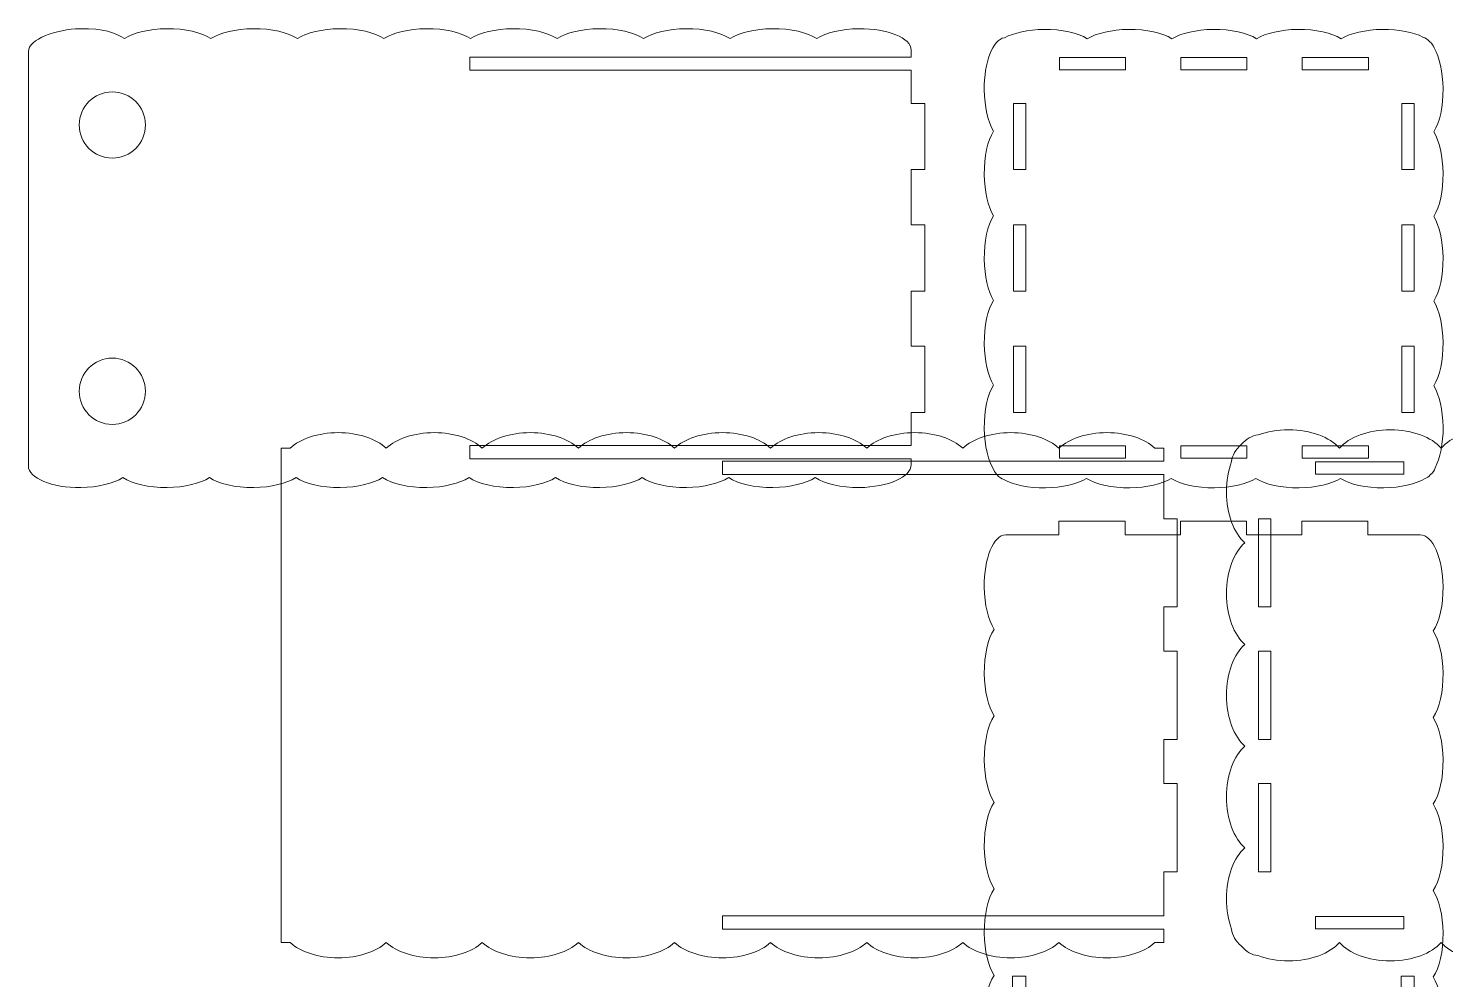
# Model space of a CAD drawing. Header units: millimetres. Extents: x 163 to 1278, y -605 to 37.
# Drawn here: x 163 to 484.1, y -392.4 to -176.9 of the extents above; entities that cross this region are included whole.
import ezdxf

# ---------------------------------------------------------------- set-up
doc = ezdxf.new("R2010")
doc.units = ezdxf.units.MM
doc.header["$MEASUREMENT"] = 0
doc.layers.add('Layer 1', color=7, linetype='Continuous')

msp = doc.modelspace()

# ---------------------------------------------------------------- linework, layer by layer
at = {"layer": 'Layer 1', "color": 250, "lineweight": 9}
for points, knots in [([(162.9791, -182.1122), (162.979, -179.3394), (169.3353, -177.0083), (174.6982, -176.9386), (174.6982, -176.9386), (180.0611, -176.8689), (182.6285, -177.7803), (184.7281, -179.1731), (184.7281, -179.1731), (186.8481, -177.8684), (190.3417, -176.9901), (194.3025, -176.9386), (194.3025, -176.9386), (198.5209, -176.8837), (202.2329, -177.7803), (204.3324, -179.173), (204.3324, -179.173), (206.4524, -177.8683), (209.946, -176.9901), (213.9067, -176.9386), (213.9067, -176.9386), (218.1251, -176.8837), (221.837, -177.7803), (223.9366, -179.1731), (223.9366, -179.1731), (226.0566, -177.8684), (229.5502, -176.9901), (233.511, -176.9386), (233.511, -176.9386), (237.7294, -176.8837), (241.4413, -177.7803), (243.5409, -179.1731), (243.5409, -179.1731), (245.6609, -177.8684), (249.1545, -176.9901), (253.1153, -176.9386), (253.1153, -176.9386), (257.3337, -176.8837), (261.0457, -177.7803), (263.1452, -179.173), (263.1452, -179.173), (265.2652, -177.8683), (268.7588, -176.9901), (272.7195, -176.9386), (272.7195, -176.9386), (276.9379, -176.8837), (280.6498, -177.7803), (282.7494, -179.1731), (282.7494, -179.1731), (284.8694, -177.8684), (288.363, -176.9901), (292.3238, -176.9386), (292.3238, -176.9386), (296.5422, -176.8837), (300.2541, -177.7803), (302.3537, -179.1731), (302.3537, -179.1731), (304.4737, -177.8684), (307.9673, -176.9901), (311.9281, -176.9386), (311.9281, -176.9386), (316.1465, -176.8837), (319.8585, -177.7803), (321.958, -179.173), (321.958, -179.173), (324.078, -177.8683), (327.5716, -176.9901), (331.5323, -176.9386), (331.5323, -176.9386), (335.7507, -176.8837), (339.4626, -177.7803), (341.5622, -179.1731), (341.5622, -179.1731), (343.6822, -177.8684), (347.1758, -176.9901), (351.1366, -176.9386), (351.1366, -176.9386), (357.6441, -176.8539), (362.948, -179.0331), (362.9832, -181.8059), (362.9832, -181.8059), (362.9835, -181.8295), (362.9824, -181.853), (362.982, -181.8766), (362.982, -181.8766), (362.982, -181.8766), (362.982, -183.359), (362.982, -183.359), (362.982, -183.359), (362.982, -183.359), (262.982, -183.359), (262.982, -183.359), (262.982, -183.359), (262.982, -183.359), (262.982, -186.359), (262.982, -186.359), (262.982, -186.359), (262.982, -186.359), (362.982, -186.359), (362.982, -186.359), (362.982, -186.359), (362.982, -186.359), (362.982, -193.859), (362.982, -193.859), (362.982, -193.859), (362.982, -193.859), (366.082, -193.859), (366.082, -193.859), (366.082, -193.859), (366.082, -193.859), (366.082, -208.859), (366.082, -208.859), (366.082, -208.859), (366.082, -208.859), (362.982, -208.859), (362.982, -208.859), (362.982, -208.859), (362.982, -208.859), (362.982, -221.359), (362.982, -221.359), (362.982, -221.359), (362.982, -221.359), (366.082, -221.359), (366.082, -221.359), (366.082, -221.359), (366.082, -221.359), (366.082, -236.359), (366.082, -236.359), (366.082, -236.359), (366.082, -236.359), (362.982, -236.359), (362.982, -236.359), (362.982, -236.359), (362.982, -236.359), (362.982, -248.8589), (362.982, -248.8589), (362.982, -248.8589), (362.982, -248.8589), (366.082, -248.8589), (366.082, -248.8589), (366.082, -248.8589), (366.082, -248.8589), (366.082, -263.8589), (366.082, -263.8589), (366.082, -263.8589), (366.082, -263.8589), (362.982, -263.8589), (362.982, -263.8589), (362.982, -263.8589), (362.982, -263.8589), (362.982, -271.3589), (362.982, -271.3589), (362.982, -271.3589), (362.982, -271.3589), (262.982, -271.3589), (262.982, -271.3589), (262.982, -271.3589), (262.982, -271.3589), (262.982, -274.3589), (262.982, -274.3589), (262.982, -274.3589), (262.982, -274.3589), (362.982, -274.3589), (362.982, -274.3589), (362.982, -274.3589), (362.982, -274.3589), (362.982, -275.7044), (362.982, -275.7044), (362.982, -275.7044), (363.0172, -278.4771), (357.7704, -280.7934), (351.2629, -280.878), (351.2629, -280.878), (347.0445, -280.9329), (343.3326, -280.0363), (341.233, -278.6435), (341.233, -278.6435), (339.113, -279.9482), (335.6194, -280.8265), (331.6586, -280.878), (331.6586, -280.878), (327.4402, -280.9329), (323.7282, -280.0363), (321.6287, -278.6436), (321.6287, -278.6436), (319.5087, -279.9483), (316.0151, -280.8265), (312.0544, -280.878), (312.0544, -280.878), (307.836, -280.9329), (304.1241, -280.0363), (302.0245, -278.6435), (302.0245, -278.6435), (299.9045, -279.9482), (296.4109, -280.8265), (292.4501, -280.878), (292.4501, -280.878), (288.2317, -280.9329), (284.5198, -280.0363), (282.4202, -278.6435), (282.4202, -278.6435), (280.3002, -279.9482), (276.8066, -280.8265), (272.8458, -280.878), (272.8458, -280.878), (268.6274, -280.9329), (264.9154, -280.0363), (262.8159, -278.6436), (262.8159, -278.6436), (260.6959, -279.9483), (257.2023, -280.8265), (253.2416, -280.878), (253.2416, -280.878), (249.0232, -280.9329), (245.3113, -280.0363), (243.2117, -278.6435), (243.2117, -278.6435), (241.0917, -279.9482), (237.5981, -280.8265), (233.6373, -280.878), (233.6373, -280.878), (229.4189, -280.9329), (225.707, -280.0363), (223.6074, -278.6435), (223.6074, -278.6435), (221.4874, -279.9482), (217.9938, -280.8265), (214.033, -280.878), (214.033, -280.878), (209.8146, -280.9329), (206.1026, -280.0363), (204.0031, -278.6436), (204.0031, -278.6436), (201.8831, -279.9483), (198.3895, -280.8265), (194.4288, -280.878), (194.4288, -280.878), (190.2104, -280.9329), (186.4985, -280.0363), (184.3989, -278.6435), (184.3989, -278.6435), (182.2789, -279.9482), (178.7853, -280.8265), (174.8245, -280.878), (174.8245, -280.878), (168.317, -280.9627), (162.9711, -278.7837), (162.9779, -276.0107), (162.9779, -276.0107), (162.9779, -276.0107), (162.9791, -182.1122), (162.9791, -182.1122)], [0, 0, 0, 0, 0.015625, 0.015625, 0.015625, 0.015625, 0.03125, 0.03125, 0.03125, 0.03125, 0.046875, 0.046875, 0.046875, 0.046875, 0.0625, 0.0625, 0.0625, 0.0625, 0.078125, 0.078125, 0.078125, 0.078125, 0.09375, 0.09375, 0.09375, 0.09375, 0.109375, 0.109375, 0.109375, 0.109375, 0.125, 0.125, 0.125, 0.125, 0.140625, 0.140625, 0.140625, 0.140625, 0.15625, 0.15625, 0.15625, 0.15625, 0.171875, 0.171875, 0.171875, 0.171875, 0.1875, 0.1875, 0.1875, 0.1875, 0.203125, 0.203125, 0.203125, 0.203125, 0.21875, 0.21875, 0.21875, 0.21875, 0.234375, 0.234375, 0.234375, 0.234375, 0.25, 0.25, 0.25, 0.25, 0.265625, 0.265625, 0.265625, 0.265625, 0.28125, 0.28125, 0.28125, 0.28125, 0.296875, 0.296875, 0.296875, 0.296875, 0.3125, 0.3125, 0.3125, 0.3125, 0.328125, 0.328125, 0.328125, 0.328125, 0.34375, 0.34375, 0.34375, 0.34375, 0.359375, 0.359375, 0.359375, 0.359375, 0.375, 0.375, 0.375, 0.375, 0.390625, 0.390625, 0.390625, 0.390625, 0.40625, 0.40625, 0.40625, 0.40625, 0.421875, 0.421875, 0.421875, 0.421875, 0.4375, 0.4375, 0.4375, 0.4375, 0.453125, 0.453125, 0.453125, 0.453125, 0.46875, 0.46875, 0.46875, 0.46875, 0.484375, 0.484375, 0.484375, 0.484375, 0.5, 0.5, 0.5, 0.5, 0.515625, 0.515625, 0.515625, 0.515625, 0.53125, 0.53125, 0.53125, 0.53125, 0.546875, 0.546875, 0.546875, 0.546875, 0.5625, 0.5625, 0.5625, 0.5625, 0.578125, 0.578125, 0.578125, 0.578125, 0.59375, 0.59375, 0.59375, 0.59375, 0.609375, 0.609375, 0.609375, 0.609375, 0.625, 0.625, 0.625, 0.625, 0.640625, 0.640625, 0.640625, 0.640625, 0.65625, 0.65625, 0.65625, 0.65625, 0.671875, 0.671875, 0.671875, 0.671875, 0.6875, 0.6875, 0.6875, 0.6875, 0.703125, 0.703125, 0.703125, 0.703125, 0.71875, 0.71875, 0.71875, 0.71875, 0.734375, 0.734375, 0.734375, 0.734375, 0.75, 0.75, 0.75, 0.75, 0.765625, 0.765625, 0.765625, 0.765625, 0.78125, 0.78125, 0.78125, 0.78125, 0.796875, 0.796875, 0.796875, 0.796875, 0.8125, 0.8125, 0.8125, 0.8125, 0.828125, 0.828125, 0.828125, 0.828125, 0.84375, 0.84375, 0.84375, 0.84375, 0.859375, 0.859375, 0.859375, 0.859375, 0.875, 0.875, 0.875, 0.875, 0.890625, 0.890625, 0.890625, 0.890625, 0.90625, 0.90625, 0.90625, 0.90625, 0.921875, 0.921875, 0.921875, 0.921875, 0.9375, 0.9375, 0.9375, 0.9375, 0.953125, 0.953125, 0.953125, 0.953125, 0.96875, 0.96875, 0.96875, 0.96875, 1, 1, 1, 1]), ([(402.8665, -179.1974), (405.0036, -177.9665), (408.3918, -177.1457), (412.2161, -177.096), (412.2161, -177.096), (416.2985, -177.0428), (419.9068, -177.8808), (422.0382, -179.1972), (422.0382, -179.1972), (424.1755, -177.9664), (427.5638, -177.1457), (431.388, -177.096), (431.388, -177.096), (435.4704, -177.0428), (439.0788, -177.8809), (441.2102, -179.1973), (441.2102, -179.1973), (443.3474, -177.9664), (446.7357, -177.1457), (450.56, -177.096), (450.56, -177.096), (454.6424, -177.0428), (458.2508, -177.8809), (460.3822, -179.1973), (460.3822, -179.1973), (462.5196, -177.9665), (465.9077, -177.1457), (469.732, -177.096), (469.732, -177.096), (473.419, -177.048), (476.719, -177.727), (478.894, -178.8286), (478.894, -178.8286), (479.463, -178.9784), (480.0061, -179.3499), (480.5063, -179.906), (480.5063, -179.906), (480.9737, -180.3339), (481.2999, -180.7969), (481.4618, -181.2842), (481.4618, -181.2842), (482.6421, -183.4284), (483.4237, -186.7433), (483.4722, -190.4727), (483.4722, -190.4727), (483.5253, -194.5551), (482.6874, -198.1635), (481.371, -200.2949), (481.371, -200.2949), (482.602, -202.4321), (483.4225, -205.8204), (483.4722, -209.6447), (483.4722, -209.6447), (483.5254, -213.7272), (482.6873, -217.3354), (481.3708, -219.4666), (481.3708, -219.4666), (482.6018, -221.6039), (483.4225, -224.9922), (483.4722, -228.8166), (483.4722, -228.8166), (483.5254, -232.8992), (482.6873, -236.5074), (481.3707, -238.6385), (481.3707, -238.6385), (482.6017, -240.7758), (483.4225, -244.1641), (483.4722, -247.9886), (483.4722, -247.9886), (483.5254, -252.0712), (482.6873, -255.6793), (481.3708, -257.8105), (481.3708, -257.8105), (482.6018, -259.9479), (483.4225, -263.3362), (483.4722, -267.1606), (483.4722, -267.1606), (483.5209, -270.9009), (482.8216, -274.243), (481.6916, -276.4162), (481.6916, -276.4162), (481.5294, -276.9849), (481.1444, -277.5269), (480.5763, -278.0256), (480.5763, -278.0256), (480.2124, -278.403), (479.8244, -278.6795), (479.4183, -278.8413), (479.4183, -278.8413), (477.2817, -280.075), (473.8891, -280.8979), (470.0595, -280.9477), (470.0595, -280.9477), (465.9771, -281.0008), (462.3687, -280.1629), (460.2373, -278.8465), (460.2373, -278.8465), (458.1001, -280.0774), (454.7118, -280.898), (450.8875, -280.9477), (450.8875, -280.9477), (446.8051, -281.0008), (443.1967, -280.1629), (441.0654, -278.8465), (441.0654, -278.8465), (438.9283, -280.0774), (435.5398, -280.898), (431.7155, -280.9477), (431.7155, -280.9477), (427.6331, -281.0008), (424.0248, -280.1629), (421.8934, -278.8465), (421.8934, -278.8465), (419.7563, -280.0774), (416.3678, -280.898), (412.5436, -280.9477), (412.5436, -280.9477), (408.4611, -281.0008), (404.8529, -280.1628), (402.7217, -278.8463), (402.7217, -278.8463), (400.5844, -280.0773), (397.196, -280.898), (393.3716, -280.9477), (393.3716, -280.9477), (389.5492, -280.9975), (386.1428, -280.2659), (383.9747, -279.092), (383.9747, -279.092), (383.4274, -278.9126), (382.9058, -278.5277), (382.4251, -277.9711), (382.4251, -277.9711), (382.1343, -277.6765), (381.9092, -277.3666), (381.7566, -277.0447), (381.7566, -277.0447), (380.4578, -274.9232), (379.5841, -271.438), (379.5328, -267.4881), (379.5328, -267.4881), (379.4797, -263.4055), (380.3177, -259.797), (381.6342, -257.6657), (381.6342, -257.6657), (380.4032, -255.5286), (379.5825, -252.1404), (379.5328, -248.3161), (379.5328, -248.3161), (379.4797, -244.2335), (380.3177, -240.6251), (381.6342, -238.4937), (381.6342, -238.4937), (380.4032, -236.3565), (379.5825, -232.9685), (379.5328, -229.1441), (379.5328, -229.1441), (379.4797, -225.0615), (380.3177, -221.4531), (381.6342, -219.3217), (381.6342, -219.3217), (380.4033, -217.1846), (379.5825, -213.7965), (379.5328, -209.9722), (379.5328, -209.9722), (379.4796, -205.8897), (380.3177, -202.2816), (381.6342, -200.1503), (381.6342, -200.1503), (380.4032, -198.013), (379.5825, -194.6246), (379.5328, -190.8002), (379.5328, -190.8002), (379.4513, -184.5356), (381.4679, -179.3872), (384.0923, -178.9802), (384.0923, -178.9802), (386.2398, -177.8707), (389.4493, -177.1427), (393.0441, -177.096), (393.0441, -177.096), (397.1267, -177.0429), (400.7351, -177.8809), (402.8665, -179.1974)], [0, 0, 0, 0, 0.0212766, 0.0212766, 0.0212766, 0.0212766, 0.04255319, 0.04255319, 0.04255319, 0.04255319, 0.06382979, 0.06382979, 0.06382979, 0.06382979, 0.08510638, 0.08510638, 0.08510638, 0.08510638, 0.10638298, 0.10638298, 0.10638298, 0.10638298, 0.12765957, 0.12765957, 0.12765957, 0.12765957, 0.14893617, 0.14893617, 0.14893617, 0.14893617, 0.17021277, 0.17021277, 0.17021277, 0.17021277, 0.19148936, 0.19148936, 0.19148936, 0.19148936, 0.21276596, 0.21276596, 0.21276596, 0.21276596, 0.23404255, 0.23404255, 0.23404255, 0.23404255, 0.25531915, 0.25531915, 0.25531915, 0.25531915, 0.27659574, 0.27659574, 0.27659574, 0.27659574, 0.29787234, 0.29787234, 0.29787234, 0.29787234, 0.31914894, 0.31914894, 0.31914894, 0.31914894, 0.34042553, 0.34042553, 0.34042553, 0.34042553, 0.36170213, 0.36170213, 0.36170213, 0.36170213, 0.38297872, 0.38297872, 0.38297872, 0.38297872, 0.40425532, 0.40425532, 0.40425532, 0.40425532, 0.42553191, 0.42553191, 0.42553191, 0.42553191, 0.44680851, 0.44680851, 0.44680851, 0.44680851, 0.46808511, 0.46808511, 0.46808511, 0.46808511, 0.4893617, 0.4893617, 0.4893617, 0.4893617, 0.5106383, 0.5106383, 0.5106383, 0.5106383, 0.53191489, 0.53191489, 0.53191489, 0.53191489, 0.55319149, 0.55319149, 0.55319149, 0.55319149, 0.57446809, 0.57446809, 0.57446809, 0.57446809, 0.59574468, 0.59574468, 0.59574468, 0.59574468, 0.61702128, 0.61702128, 0.61702128, 0.61702128, 0.63829787, 0.63829787, 0.63829787, 0.63829787, 0.65957447, 0.65957447, 0.65957447, 0.65957447, 0.68085106, 0.68085106, 0.68085106, 0.68085106, 0.70212766, 0.70212766, 0.70212766, 0.70212766, 0.72340426, 0.72340426, 0.72340426, 0.72340426, 0.74468085, 0.74468085, 0.74468085, 0.74468085, 0.76595745, 0.76595745, 0.76595745, 0.76595745, 0.78723404, 0.78723404, 0.78723404, 0.78723404, 0.80851064, 0.80851064, 0.80851064, 0.80851064, 0.82978723, 0.82978723, 0.82978723, 0.82978723, 0.85106383, 0.85106383, 0.85106383, 0.85106383, 0.87234043, 0.87234043, 0.87234043, 0.87234043, 0.89361702, 0.89361702, 0.89361702, 0.89361702, 0.91489362, 0.91489362, 0.91489362, 0.91489362, 0.93617021, 0.93617021, 0.93617021, 0.93617021, 0.95744681, 0.95744681, 0.95744681, 0.95744681, 1, 1, 1, 1]), ([(396.5519, -186.259), (396.5519, -186.259), (396.5519, -183.459), (396.5519, -183.459), (396.5519, -183.459), (396.5519, -183.459), (411.5519, -183.459), (411.5519, -183.459), (411.5519, -183.459), (411.5519, -183.459), (411.5519, -186.259), (411.5519, -186.259), (411.5519, -186.259), (411.5519, -186.259), (396.5519, -186.259), (396.5519, -186.259)], [0, 0, 0, 0, 0.2, 0.2, 0.2, 0.2, 0.4, 0.4, 0.4, 0.4, 0.6, 0.6, 0.6, 0.6, 1, 1, 1, 1]), ([(424.0519, -186.259), (424.0519, -186.259), (424.0519, -183.459), (424.0519, -183.459), (424.0519, -183.459), (424.0519, -183.459), (439.0519, -183.459), (439.0519, -183.459), (439.0519, -183.459), (439.0519, -183.459), (439.0519, -186.259), (439.0519, -186.259), (439.0519, -186.259), (439.0519, -186.259), (424.0519, -186.259), (424.0519, -186.259)], [0, 0, 0, 0, 0.2, 0.2, 0.2, 0.2, 0.4, 0.4, 0.4, 0.4, 0.6, 0.6, 0.6, 0.6, 1, 1, 1, 1]), ([(451.5518, -186.259), (451.5518, -186.259), (451.5518, -183.459), (451.5518, -183.459), (451.5518, -183.459), (451.5518, -183.459), (466.5518, -183.459), (466.5518, -183.459), (466.5518, -183.459), (466.5518, -183.459), (466.5518, -186.259), (466.5518, -186.259), (466.5518, -186.259), (466.5518, -186.259), (451.5518, -186.259), (451.5518, -186.259)], [0, 0, 0, 0, 0.2, 0.2, 0.2, 0.2, 0.4, 0.4, 0.4, 0.4, 0.6, 0.6, 0.6, 0.6, 1, 1, 1, 1]), ([(181.9892, -191.2452), (186.1313, -191.2452), (189.4892, -194.6031), (189.4892, -198.7452), (189.4892, -198.7452), (189.4892, -202.8873), (186.1313, -206.2452), (181.9892, -206.2452), (181.9892, -206.2452), (177.8471, -206.2452), (174.4892, -202.8873), (174.4892, -198.7452), (174.4892, -198.7452), (174.4892, -194.6031), (177.8471, -191.2452), (181.9892, -191.2452)], [0, 0, 0, 0, 0.2, 0.2, 0.2, 0.2, 0.4, 0.4, 0.4, 0.4, 0.6, 0.6, 0.6, 0.6, 1, 1, 1, 1]), ([(386.1519, -193.859), (386.1519, -193.859), (388.9519, -193.859), (388.9519, -193.859), (388.9519, -193.859), (388.9519, -193.859), (388.9519, -208.859), (388.9519, -208.859), (388.9519, -208.859), (388.9519, -208.859), (386.1519, -208.859), (386.1519, -208.859), (386.1519, -208.859), (386.1519, -208.859), (386.1519, -193.859), (386.1519, -193.859)], [0, 0, 0, 0, 0.2, 0.2, 0.2, 0.2, 0.4, 0.4, 0.4, 0.4, 0.6, 0.6, 0.6, 0.6, 1, 1, 1, 1]), ([(474.1518, -193.859), (474.1518, -193.859), (476.9518, -193.859), (476.9518, -193.859), (476.9518, -193.859), (476.9518, -193.859), (476.9518, -208.859), (476.9518, -208.859), (476.9518, -208.859), (476.9518, -208.859), (474.1518, -208.859), (474.1518, -208.859), (474.1518, -208.859), (474.1518, -208.859), (474.1518, -193.859), (474.1518, -193.859)], [0, 0, 0, 0, 0.2, 0.2, 0.2, 0.2, 0.4, 0.4, 0.4, 0.4, 0.6, 0.6, 0.6, 0.6, 1, 1, 1, 1]), ([(386.1519, -221.359), (386.1519, -221.359), (388.9519, -221.359), (388.9519, -221.359), (388.9519, -221.359), (388.9519, -221.359), (388.9519, -236.359), (388.9519, -236.359), (388.9519, -236.359), (388.9519, -236.359), (386.1519, -236.359), (386.1519, -236.359), (386.1519, -236.359), (386.1519, -236.359), (386.1519, -221.359), (386.1519, -221.359)], [0, 0, 0, 0, 0.2, 0.2, 0.2, 0.2, 0.4, 0.4, 0.4, 0.4, 0.6, 0.6, 0.6, 0.6, 1, 1, 1, 1]), ([(474.1518, -221.359), (474.1518, -221.359), (476.9518, -221.359), (476.9518, -221.359), (476.9518, -221.359), (476.9518, -221.359), (476.9518, -236.359), (476.9518, -236.359), (476.9518, -236.359), (476.9518, -236.359), (474.1518, -236.359), (474.1518, -236.359), (474.1518, -236.359), (474.1518, -236.359), (474.1518, -221.359), (474.1518, -221.359)], [0, 0, 0, 0, 0.2, 0.2, 0.2, 0.2, 0.4, 0.4, 0.4, 0.4, 0.6, 0.6, 0.6, 0.6, 1, 1, 1, 1]), ([(386.1519, -248.8589), (386.1519, -248.8589), (388.9519, -248.8589), (388.9519, -248.8589), (388.9519, -248.8589), (388.9519, -248.8589), (388.9519, -263.8589), (388.9519, -263.8589), (388.9519, -263.8589), (388.9519, -263.8589), (386.1519, -263.8589), (386.1519, -263.8589), (386.1519, -263.8589), (386.1519, -263.8589), (386.1519, -248.8589), (386.1519, -248.8589)], [0, 0, 0, 0, 0.2, 0.2, 0.2, 0.2, 0.4, 0.4, 0.4, 0.4, 0.6, 0.6, 0.6, 0.6, 1, 1, 1, 1]), ([(474.1518, -248.8589), (474.1518, -248.8589), (476.9518, -248.8589), (476.9518, -248.8589), (476.9518, -248.8589), (476.9518, -248.8589), (476.9518, -263.8589), (476.9518, -263.8589), (476.9518, -263.8589), (476.9518, -263.8589), (474.1518, -263.8589), (474.1518, -263.8589), (474.1518, -263.8589), (474.1518, -263.8589), (474.1518, -248.8589), (474.1518, -248.8589)], [0, 0, 0, 0, 0.2, 0.2, 0.2, 0.2, 0.4, 0.4, 0.4, 0.4, 0.6, 0.6, 0.6, 0.6, 1, 1, 1, 1]), ([(181.9892, -251.5702), (186.1313, -251.5702), (189.4892, -254.9281), (189.4892, -259.0702), (189.4892, -259.0702), (189.4892, -263.2123), (186.1313, -266.5702), (181.9892, -266.5702), (181.9892, -266.5702), (177.8471, -266.5702), (174.4892, -263.2123), (174.4892, -259.0702), (174.4892, -259.0702), (174.4892, -254.9281), (177.8471, -251.5702), (181.9892, -251.5702)], [0, 0, 0, 0, 0.2, 0.2, 0.2, 0.2, 0.4, 0.4, 0.4, 0.4, 0.6, 0.6, 0.6, 0.6, 1, 1, 1, 1]), ([(396.5519, -274.2589), (396.5519, -274.2589), (396.5519, -271.4589), (396.5519, -271.4589), (396.5519, -271.4589), (396.5519, -271.4589), (411.5519, -271.4589), (411.5519, -271.4589), (411.5519, -271.4589), (411.5519, -271.4589), (411.5519, -274.2589), (411.5519, -274.2589), (411.5519, -274.2589), (411.5519, -274.2589), (396.5519, -274.2589), (396.5519, -274.2589)], [0, 0, 0, 0, 0.2, 0.2, 0.2, 0.2, 0.4, 0.4, 0.4, 0.4, 0.6, 0.6, 0.6, 0.6, 1, 1, 1, 1]), ([(424.0519, -274.2589), (424.0519, -274.2589), (424.0519, -271.4589), (424.0519, -271.4589), (424.0519, -271.4589), (424.0519, -271.4589), (439.0519, -271.4589), (439.0519, -271.4589), (439.0519, -271.4589), (439.0519, -271.4589), (439.0519, -274.2589), (439.0519, -274.2589), (439.0519, -274.2589), (439.0519, -274.2589), (424.0519, -274.2589), (424.0519, -274.2589)], [0, 0, 0, 0, 0.2, 0.2, 0.2, 0.2, 0.4, 0.4, 0.4, 0.4, 0.6, 0.6, 0.6, 0.6, 1, 1, 1, 1]), ([(451.5518, -274.2589), (451.5518, -274.2589), (451.5518, -271.4589), (451.5518, -271.4589), (451.5518, -271.4589), (451.5518, -271.4589), (466.5518, -271.4589), (466.5518, -271.4589), (466.5518, -271.4589), (466.5518, -271.4589), (466.5518, -274.2589), (466.5518, -274.2589), (466.5518, -274.2589), (466.5518, -274.2589), (451.5518, -274.2589), (451.5518, -274.2589)], [0, 0, 0, 0, 0.2, 0.2, 0.2, 0.2, 0.4, 0.4, 0.4, 0.4, 0.6, 0.6, 0.6, 0.6, 1, 1, 1, 1]), ([(476.9532, -491.5978), (476.9532, -491.5978), (476.9532, -391.5978), (476.9532, -391.5978), (476.9532, -391.5978), (476.9532, -391.5978), (473.9532, -391.5978), (473.9532, -391.5978), (473.9532, -391.5978), (473.9532, -424.9311), (473.9532, -458.2645), (473.9532, -491.5978), (473.9532, -491.5978), (473.9532, -491.5978), (388.9533, -491.5978), (388.9533, -491.5978), (388.9533, -491.5978), (388.9533, -458.2645), (388.9533, -424.9311), (388.9533, -391.5978), (388.9533, -391.5978), (388.9533, -391.5978), (385.9533, -391.5978), (385.9533, -391.5978), (385.9533, -391.5978), (385.9533, -391.5978), (385.9533, -491.5978), (385.9533, -491.5978), (385.9533, -491.5978), (385.5377, -491.5978), (385.122, -491.5952), (384.7065, -491.6007), (384.7065, -491.6007), (381.9338, -491.6359), (379.6175, -486.3891), (379.5329, -479.8816), (379.5329, -479.8816), (379.478, -475.6632), (380.3746, -471.9513), (381.7674, -469.8517), (381.7674, -469.8517), (380.4627, -467.7317), (379.5844, -464.2381), (379.5329, -460.2773), (379.5329, -460.2773), (379.478, -456.0589), (380.3746, -452.3469), (381.7673, -450.2474), (381.7673, -450.2474), (380.4626, -448.1274), (379.5844, -444.6338), (379.5329, -440.6731), (379.5329, -440.6731), (379.478, -436.4547), (380.3746, -432.7428), (381.7674, -430.6432), (381.7674, -430.6432), (380.4627, -428.5232), (379.5844, -425.0296), (379.5329, -421.0688), (379.5329, -421.0688), (379.478, -416.8504), (380.3746, -413.1385), (381.7674, -411.0389), (381.7674, -411.0389), (380.4627, -408.9189), (379.5844, -405.4253), (379.5329, -401.4645), (379.5329, -401.4645), (379.478, -397.2461), (380.3746, -393.5341), (381.7673, -391.4346), (381.7673, -391.4346), (380.4626, -389.3146), (379.5844, -385.821), (379.5329, -381.8603), (379.5329, -381.8603), (379.478, -377.6419), (380.3746, -373.93), (381.7674, -371.8304), (381.7674, -371.8304), (380.4627, -369.7104), (379.5844, -366.2168), (379.5329, -362.256), (379.5329, -362.256), (379.478, -358.0376), (380.3746, -354.3257), (381.7674, -352.2261), (381.7674, -352.2261), (380.4627, -350.1061), (379.5844, -346.6125), (379.5329, -342.6517), (379.5329, -342.6517), (379.478, -338.4333), (380.3746, -334.7213), (381.7673, -332.6218), (381.7673, -332.6218), (380.4626, -330.5018), (379.5844, -327.0082), (379.5329, -323.0475), (379.5329, -323.0475), (379.478, -318.8291), (380.3746, -315.1172), (381.7674, -313.0176), (381.7674, -313.0176), (380.4627, -310.8976), (379.5844, -307.404), (379.5329, -303.4432), (379.5329, -303.4432), (379.4482, -296.9357), (381.6274, -291.6318), (384.4002, -291.5966), (384.4002, -291.5966), (384.4238, -291.5963), (384.4473, -291.5974), (384.4709, -291.5978), (384.4709, -291.5978), (384.4709, -291.5978), (396.4533, -291.5978), (396.4533, -291.5978), (396.4533, -291.5978), (396.4533, -291.5978), (396.4533, -288.4978), (396.4533, -288.4978), (396.4533, -288.4978), (396.4533, -288.4978), (411.4533, -288.4978), (411.4533, -288.4978), (411.4533, -288.4978), (411.4533, -288.4978), (411.4533, -291.5978), (411.4533, -291.5978), (411.4533, -291.5978), (411.4533, -291.5978), (423.9533, -291.5978), (423.9533, -291.5978), (423.9533, -291.5978), (423.9533, -291.5978), (423.9533, -288.4978), (423.9533, -288.4978), (423.9533, -288.4978), (423.9533, -288.4978), (438.9533, -288.4978), (438.9533, -288.4978), (438.9533, -288.4978), (438.9533, -288.4978), (438.9533, -291.5978), (438.9533, -291.5978), (438.9533, -291.5978), (438.9533, -291.5978), (451.4532, -291.5978), (451.4532, -291.5978), (451.4532, -291.5978), (451.4532, -291.5978), (451.4532, -288.4978), (451.4532, -288.4978), (451.4532, -288.4978), (451.4532, -288.4978), (466.4532, -288.4978), (466.4532, -288.4978), (466.4532, -288.4978), (466.4532, -288.4978), (466.4532, -291.5978), (466.4532, -291.5978), (466.4532, -291.5978), (466.4532, -291.5978), (478.2987, -291.5978), (478.2987, -291.5978), (478.2987, -291.5978), (481.0714, -291.5626), (483.3877, -296.8094), (483.4723, -303.3169), (483.4723, -303.3169), (483.5272, -307.5353), (482.6306, -311.2472), (481.2378, -313.3468), (481.2378, -313.3468), (482.5425, -315.4668), (483.4208, -318.9604), (483.4723, -322.9212), (483.4723, -322.9212), (483.5272, -327.1396), (482.6306, -330.8516), (481.2379, -332.9511), (481.2379, -332.9511), (482.5426, -335.0711), (483.4208, -338.5647), (483.4723, -342.5254), (483.4723, -342.5254), (483.5272, -346.7438), (482.6306, -350.4557), (481.2378, -352.5553), (481.2378, -352.5553), (482.5425, -354.6753), (483.4208, -358.1689), (483.4723, -362.1297), (483.4723, -362.1297), (483.5272, -366.3481), (482.6306, -370.06), (481.2378, -372.1596), (481.2378, -372.1596), (482.5425, -374.2796), (483.4208, -377.7732), (483.4723, -381.734), (483.4723, -381.734), (483.5272, -385.9524), (482.6306, -389.6644), (481.2379, -391.7639), (481.2379, -391.7639), (482.5426, -393.8839), (483.4208, -397.3775), (483.4723, -401.3382), (483.4723, -401.3382), (483.5272, -405.5566), (482.6306, -409.2685), (481.2378, -411.3681), (481.2378, -411.3681), (482.5425, -413.4881), (483.4208, -416.9817), (483.4723, -420.9425), (483.4723, -420.9425), (483.5272, -425.1609), (482.6306, -428.8728), (481.2378, -430.9724), (481.2378, -430.9724), (482.5425, -433.0924), (483.4208, -436.586), (483.4723, -440.5468), (483.4723, -440.5468), (483.5272, -444.7652), (482.6306, -448.4772), (481.2379, -450.5767), (481.2379, -450.5767), (482.5426, -452.6967), (483.4208, -456.1903), (483.4723, -460.151), (483.4723, -460.151), (483.5272, -464.3694), (482.6306, -468.0813), (481.2378, -470.1809), (481.2378, -470.1809), (482.5425, -472.3009), (483.4208, -475.7945), (483.4723, -479.7553), (483.4723, -479.7553), (483.557, -486.2628), (481.3778, -491.5667), (478.605, -491.6019), (478.605, -491.6019), (478.0582, -491.6093), (477.5014, -491.5978), (476.9532, -491.5978)], [0, 0, 0, 0, 0.015625, 0.015625, 0.015625, 0.015625, 0.03125, 0.03125, 0.03125, 0.03125, 0.046875, 0.046875, 0.046875, 0.046875, 0.0625, 0.0625, 0.0625, 0.0625, 0.078125, 0.078125, 0.078125, 0.078125, 0.09375, 0.09375, 0.09375, 0.09375, 0.109375, 0.109375, 0.109375, 0.109375, 0.125, 0.125, 0.125, 0.125, 0.140625, 0.140625, 0.140625, 0.140625, 0.15625, 0.15625, 0.15625, 0.15625, 0.171875, 0.171875, 0.171875, 0.171875, 0.1875, 0.1875, 0.1875, 0.1875, 0.203125, 0.203125, 0.203125, 0.203125, 0.21875, 0.21875, 0.21875, 0.21875, 0.234375, 0.234375, 0.234375, 0.234375, 0.25, 0.25, 0.25, 0.25, 0.265625, 0.265625, 0.265625, 0.265625, 0.28125, 0.28125, 0.28125, 0.28125, 0.296875, 0.296875, 0.296875, 0.296875, 0.3125, 0.3125, 0.3125, 0.3125, 0.328125, 0.328125, 0.328125, 0.328125, 0.34375, 0.34375, 0.34375, 0.34375, 0.359375, 0.359375, 0.359375, 0.359375, 0.375, 0.375, 0.375, 0.375, 0.390625, 0.390625, 0.390625, 0.390625, 0.40625, 0.40625, 0.40625, 0.40625, 0.421875, 0.421875, 0.421875, 0.421875, 0.4375, 0.4375, 0.4375, 0.4375, 0.453125, 0.453125, 0.453125, 0.453125, 0.46875, 0.46875, 0.46875, 0.46875, 0.484375, 0.484375, 0.484375, 0.484375, 0.5, 0.5, 0.5, 0.5, 0.515625, 0.515625, 0.515625, 0.515625, 0.53125, 0.53125, 0.53125, 0.53125, 0.546875, 0.546875, 0.546875, 0.546875, 0.5625, 0.5625, 0.5625, 0.5625, 0.578125, 0.578125, 0.578125, 0.578125, 0.59375, 0.59375, 0.59375, 0.59375, 0.609375, 0.609375, 0.609375, 0.609375, 0.625, 0.625, 0.625, 0.625, 0.640625, 0.640625, 0.640625, 0.640625, 0.65625, 0.65625, 0.65625, 0.65625, 0.671875, 0.671875, 0.671875, 0.671875, 0.6875, 0.6875, 0.6875, 0.6875, 0.703125, 0.703125, 0.703125, 0.703125, 0.71875, 0.71875, 0.71875, 0.71875, 0.734375, 0.734375, 0.734375, 0.734375, 0.75, 0.75, 0.75, 0.75, 0.765625, 0.765625, 0.765625, 0.765625, 0.78125, 0.78125, 0.78125, 0.78125, 0.796875, 0.796875, 0.796875, 0.796875, 0.8125, 0.8125, 0.8125, 0.8125, 0.828125, 0.828125, 0.828125, 0.828125, 0.84375, 0.84375, 0.84375, 0.84375, 0.859375, 0.859375, 0.859375, 0.859375, 0.875, 0.875, 0.875, 0.875, 0.890625, 0.890625, 0.890625, 0.890625, 0.90625, 0.90625, 0.90625, 0.90625, 0.921875, 0.921875, 0.921875, 0.921875, 0.9375, 0.9375, 0.9375, 0.9375, 0.953125, 0.953125, 0.953125, 0.953125, 0.96875, 0.96875, 0.96875, 0.96875, 1, 1, 1, 1])]:
    msp.add_open_spline(points, degree=3, knots=knots, dxfattribs=at)
at = {"layer": 'Layer 1', "color": 250, "lineweight": 20}
for points, knots in [([(220.2402, -383.9444), (220.2402, -383.9444), (220.2402, -379.8541), (220.2402, -379.8541), (220.2402, -379.8541), (220.2402, -379.8541), (220.2402, -276.0347), (220.2402, -276.0347), (220.2402, -276.0347), (220.2402, -276.0347), (220.2402, -271.9444), (220.2402, -271.9444), (220.2402, -271.9444), (220.2402, -271.9444), (222.2772, -271.9444), (222.2772, -271.9444), (222.2772, -271.9444), (224.5744, -269.8415), (228.5911, -268.4481), (233.162, -268.4481), (233.162, -268.4481), (237.733, -268.4481), (241.7496, -269.8415), (244.0468, -271.9444), (244.0468, -271.9444), (246.344, -269.8415), (250.3606, -268.4481), (254.9316, -268.4481), (254.9316, -268.4481), (259.5025, -268.4481), (263.5191, -269.8415), (265.8163, -271.9444), (265.8163, -271.9444), (268.1135, -269.8415), (272.1302, -268.4481), (276.7011, -268.4481), (276.7011, -268.4481), (281.2721, -268.4481), (285.2887, -269.8415), (287.5859, -271.9444), (287.5859, -271.9444), (289.8831, -269.8415), (293.8997, -268.4481), (298.4707, -268.4481), (298.4707, -268.4481), (303.0417, -268.4481), (307.0583, -269.8415), (309.3555, -271.9444), (309.3555, -271.9444), (311.6527, -269.8415), (315.6693, -268.4481), (320.2403, -268.4481), (320.2403, -268.4481), (324.8113, -268.4481), (328.8279, -269.8415), (331.1251, -271.9444), (331.1251, -271.9444), (333.4223, -269.8415), (337.4389, -268.4481), (342.0099, -268.4481), (342.0099, -268.4481), (346.5808, -268.4481), (350.5975, -269.8415), (352.8947, -271.9444), (352.8947, -271.9444), (355.1919, -269.8415), (359.2085, -268.4481), (363.7794, -268.4481), (363.7794, -268.4481), (368.3504, -268.4481), (372.367, -269.8415), (374.6642, -271.9444), (374.6642, -271.9444), (376.9614, -269.8415), (380.978, -268.4481), (385.549, -268.4481), (385.549, -268.4481), (390.12, -268.4481), (394.1366, -269.8415), (396.4338, -271.9444), (396.4338, -271.9444), (398.731, -269.8415), (402.7476, -268.4481), (407.3186, -268.4481), (407.3186, -268.4481), (411.8895, -268.4481), (415.9062, -269.8415), (418.2034, -271.9444), (418.2034, -271.9444), (418.2034, -271.9444), (420.2404, -271.9444), (420.2404, -271.9444), (420.2404, -271.9444), (420.2404, -271.9444), (420.2404, -274.9444), (420.2404, -274.9444), (420.2404, -274.9444), (420.2404, -274.9444), (320.2403, -274.9444), (320.2403, -274.9444), (320.2403, -274.9444), (320.2403, -274.9444), (320.2403, -277.9444), (320.2403, -277.9444), (320.2403, -277.9444), (320.2403, -277.9444), (420.2404, -277.9444), (420.2404, -277.9444), (420.2404, -277.9444), (420.2404, -277.9444), (420.2404, -287.9444), (420.2404, -287.9444), (420.2404, -287.9444), (420.2404, -287.9444), (423.2404, -287.9444), (423.2404, -287.9444), (423.2404, -287.9444), (423.2404, -287.9444), (423.2404, -307.9444), (423.2404, -307.9444), (423.2404, -307.9444), (423.2404, -307.9444), (420.2404, -307.9444), (420.2404, -307.9444), (420.2404, -307.9444), (420.2404, -307.9444), (420.2404, -317.9444), (420.2404, -317.9444), (420.2404, -317.9444), (420.2404, -317.9444), (423.2404, -317.9444), (423.2404, -317.9444), (423.2404, -317.9444), (423.2404, -317.9444), (423.2404, -337.9444), (423.2404, -337.9444), (423.2404, -337.9444), (423.2404, -337.9444), (420.2404, -337.9444), (420.2404, -337.9444), (420.2404, -337.9444), (420.2404, -337.9444), (420.2404, -347.9444), (420.2404, -347.9444), (420.2404, -347.9444), (420.2404, -347.9444), (423.2404, -347.9444), (423.2404, -347.9444), (423.2404, -347.9444), (423.2404, -347.9444), (423.2404, -367.9444), (423.2404, -367.9444), (423.2404, -367.9444), (423.2404, -367.9444), (420.2404, -367.9444), (420.2404, -367.9444), (420.2404, -367.9444), (420.2404, -367.9444), (420.2404, -377.9444), (420.2404, -377.9444), (420.2404, -377.9444), (420.2404, -377.9444), (320.2403, -377.9444), (320.2403, -377.9444), (320.2403, -377.9444), (320.2403, -377.9444), (320.2403, -380.9444), (320.2403, -380.9444), (320.2403, -380.9444), (320.2403, -380.9444), (420.2404, -380.9444), (420.2404, -380.9444), (420.2404, -380.9444), (420.2404, -380.9444), (420.2404, -383.9444), (420.2404, -383.9444), (420.2404, -383.9444), (420.2404, -383.9444), (418.2034, -383.9444), (418.2034, -383.9444), (418.2034, -383.9444), (415.9062, -386.0473), (411.8895, -387.4407), (407.3186, -387.4407), (407.3186, -387.4407), (402.7476, -387.4407), (398.731, -386.0473), (396.4338, -383.9444), (396.4338, -383.9444), (394.1366, -386.0473), (390.12, -387.4407), (385.549, -387.4407), (385.549, -387.4407), (380.978, -387.4407), (376.9614, -386.0473), (374.6642, -383.9444), (374.6642, -383.9444), (372.367, -386.0473), (368.3504, -387.4407), (363.7794, -387.4407), (363.7794, -387.4407), (359.2085, -387.4407), (355.1919, -386.0473), (352.8947, -383.9444), (352.8947, -383.9444), (350.5975, -386.0473), (346.5808, -387.4407), (342.0099, -387.4407), (342.0099, -387.4407), (337.4389, -387.4407), (333.4223, -386.0473), (331.1251, -383.9444), (331.1251, -383.9444), (328.8279, -386.0473), (324.8113, -387.4407), (320.2403, -387.4407), (320.2403, -387.4407), (315.6693, -387.4407), (311.6527, -386.0473), (309.3555, -383.9444), (309.3555, -383.9444), (307.0583, -386.0473), (303.0417, -387.4407), (298.4707, -387.4407), (298.4707, -387.4407), (293.8997, -387.4407), (289.8831, -386.0473), (287.5859, -383.9444), (287.5859, -383.9444), (285.2887, -386.0473), (281.2721, -387.4407), (276.7011, -387.4407), (276.7011, -387.4407), (272.1302, -387.4407), (268.1135, -386.0473), (265.8163, -383.9444), (265.8163, -383.9444), (263.5191, -386.0473), (259.5025, -387.4407), (254.9316, -387.4407), (254.9316, -387.4407), (250.3606, -387.4407), (246.344, -386.0473), (244.0468, -383.9444), (244.0468, -383.9444), (241.7496, -386.0473), (237.733, -387.4407), (233.162, -387.4407), (233.162, -387.4407), (228.5911, -387.4407), (224.5744, -386.0473), (222.2772, -383.9444), (222.2772, -383.9444), (222.2772, -383.9444), (220.2402, -383.9444), (220.2402, -383.9444)], [0, 0, 0, 0, 0.01538462, 0.01538462, 0.01538462, 0.01538462, 0.03076923, 0.03076923, 0.03076923, 0.03076923, 0.04615385, 0.04615385, 0.04615385, 0.04615385, 0.06153846, 0.06153846, 0.06153846, 0.06153846, 0.07692308, 0.07692308, 0.07692308, 0.07692308, 0.09230769, 0.09230769, 0.09230769, 0.09230769, 0.10769231, 0.10769231, 0.10769231, 0.10769231, 0.12307692, 0.12307692, 0.12307692, 0.12307692, 0.13846154, 0.13846154, 0.13846154, 0.13846154, 0.15384615, 0.15384615, 0.15384615, 0.15384615, 0.16923077, 0.16923077, 0.16923077, 0.16923077, 0.18461538, 0.18461538, 0.18461538, 0.18461538, 0.2, 0.2, 0.2, 0.2, 0.21538462, 0.21538462, 0.21538462, 0.21538462, 0.23076923, 0.23076923, 0.23076923, 0.23076923, 0.24615385, 0.24615385, 0.24615385, 0.24615385, 0.26153846, 0.26153846, 0.26153846, 0.26153846, 0.27692308, 0.27692308, 0.27692308, 0.27692308, 0.29230769, 0.29230769, 0.29230769, 0.29230769, 0.30769231, 0.30769231, 0.30769231, 0.30769231, 0.32307692, 0.32307692, 0.32307692, 0.32307692, 0.33846154, 0.33846154, 0.33846154, 0.33846154, 0.35384615, 0.35384615, 0.35384615, 0.35384615, 0.36923077, 0.36923077, 0.36923077, 0.36923077, 0.38461538, 0.38461538, 0.38461538, 0.38461538, 0.4, 0.4, 0.4, 0.4, 0.41538462, 0.41538462, 0.41538462, 0.41538462, 0.43076923, 0.43076923, 0.43076923, 0.43076923, 0.44615385, 0.44615385, 0.44615385, 0.44615385, 0.46153846, 0.46153846, 0.46153846, 0.46153846, 0.47692308, 0.47692308, 0.47692308, 0.47692308, 0.49230769, 0.49230769, 0.49230769, 0.49230769, 0.50769231, 0.50769231, 0.50769231, 0.50769231, 0.52307692, 0.52307692, 0.52307692, 0.52307692, 0.53846154, 0.53846154, 0.53846154, 0.53846154, 0.55384615, 0.55384615, 0.55384615, 0.55384615, 0.56923077, 0.56923077, 0.56923077, 0.56923077, 0.58461538, 0.58461538, 0.58461538, 0.58461538, 0.6, 0.6, 0.6, 0.6, 0.61538462, 0.61538462, 0.61538462, 0.61538462, 0.63076923, 0.63076923, 0.63076923, 0.63076923, 0.64615385, 0.64615385, 0.64615385, 0.64615385, 0.66153846, 0.66153846, 0.66153846, 0.66153846, 0.67692308, 0.67692308, 0.67692308, 0.67692308, 0.69230769, 0.69230769, 0.69230769, 0.69230769, 0.70769231, 0.70769231, 0.70769231, 0.70769231, 0.72307692, 0.72307692, 0.72307692, 0.72307692, 0.73846154, 0.73846154, 0.73846154, 0.73846154, 0.75384615, 0.75384615, 0.75384615, 0.75384615, 0.76923077, 0.76923077, 0.76923077, 0.76923077, 0.78461538, 0.78461538, 0.78461538, 0.78461538, 0.8, 0.8, 0.8, 0.8, 0.81538462, 0.81538462, 0.81538462, 0.81538462, 0.83076923, 0.83076923, 0.83076923, 0.83076923, 0.84615385, 0.84615385, 0.84615385, 0.84615385, 0.86153846, 0.86153846, 0.86153846, 0.86153846, 0.87692308, 0.87692308, 0.87692308, 0.87692308, 0.89230769, 0.89230769, 0.89230769, 0.89230769, 0.90769231, 0.90769231, 0.90769231, 0.90769231, 0.92307692, 0.92307692, 0.92307692, 0.92307692, 0.93846154, 0.93846154, 0.93846154, 0.93846154, 0.95384615, 0.95384615, 0.95384615, 0.95384615, 0.96923077, 0.96923077, 0.96923077, 0.96923077, 1, 1, 1, 1]), ([(550.5567, -293.3856), (550.5567, -293.3856), (550.5567, -293.3862), (550.5567, -293.3862), (550.5567, -293.3862), (553.0173, -295.5227), (554.7026, -299.8787), (554.7026, -304.9054), (554.7026, -304.9054), (554.7026, -309.9321), (553.0173, -314.2882), (550.5567, -316.4247), (550.5567, -316.4247), (550.5567, -316.4247), (550.5567, -316.4253), (550.5567, -316.4253), (550.5567, -316.4253), (553.0173, -318.5618), (554.7026, -322.9178), (554.7026, -327.9445), (554.7026, -327.9445), (554.7026, -332.9712), (553.0172, -337.3273), (550.5567, -339.4637), (550.5567, -339.4637), (550.5567, -339.4637), (550.5567, -339.4643), (550.5567, -339.4643), (550.5567, -339.4643), (553.0172, -341.6007), (554.7026, -345.9568), (554.7026, -350.9835), (554.7026, -350.9835), (554.7026, -356.0102), (553.0173, -360.3663), (550.5567, -362.5028), (550.5567, -362.5028), (550.5567, -362.5028), (550.5567, -362.5034), (550.5567, -362.5034), (550.5567, -362.5034), (553.0173, -364.6399), (554.7026, -368.9959), (554.7026, -374.0226), (554.7026, -374.0226), (554.7026, -376.5506), (554.276, -378.9086), (553.5392, -380.9004), (553.5392, -380.9004), (553.4148, -382.3194), (552.6265, -383.6353), (551.3528, -384.7432), (551.3528, -384.7432), (550.246, -386.0148), (548.9313, -386.802), (547.514, -386.9268), (547.514, -386.9268), (545.5219, -387.6638), (543.1635, -388.0906), (540.6349, -388.0906), (540.6349, -388.0906), (535.608, -388.0906), (531.2518, -386.4052), (529.1154, -383.9444), (529.1154, -383.9444), (526.979, -386.4052), (522.6227, -388.0906), (517.5958, -388.0906), (517.5958, -388.0906), (512.5689, -388.0906), (508.2126, -386.4051), (506.0763, -383.9444), (506.0763, -383.9444), (503.94, -386.4051), (499.5837, -388.0906), (494.5568, -388.0906), (494.5568, -388.0906), (489.5299, -388.0906), (485.1737, -386.4052), (483.0373, -383.9444), (483.0373, -383.9444), (480.9009, -386.4052), (476.5446, -388.0906), (471.5177, -388.0906), (471.5177, -388.0906), (466.4908, -388.0906), (462.1346, -386.4052), (459.9982, -383.9444), (459.9982, -383.9444), (457.8618, -386.4052), (453.5055, -388.0906), (448.4786, -388.0906), (448.4786, -388.0906), (445.9501, -388.0906), (443.5916, -387.6638), (441.5997, -386.9268), (441.5997, -386.9268), (440.1815, -386.8021), (438.8663, -386.0142), (437.7589, -384.7415), (437.7589, -384.7415), (436.4868, -383.6346), (435.6993, -382.3197), (435.5745, -380.902), (435.5745, -380.902), (434.8374, -378.9099), (434.4106, -376.5513), (434.4106, -374.0226), (434.4106, -374.0226), (434.4106, -368.9957), (436.096, -364.6395), (438.5568, -362.5031), (438.5568, -362.5031), (436.096, -360.3667), (434.4106, -356.0104), (434.4106, -350.9835), (434.4106, -350.9835), (434.4106, -345.9566), (436.0961, -341.6003), (438.5568, -339.464), (438.5568, -339.464), (436.0961, -337.3277), (434.4106, -332.9714), (434.4106, -327.9445), (434.4106, -327.9445), (434.4106, -322.9176), (436.096, -318.5614), (438.5568, -316.425), (438.5568, -316.425), (436.096, -314.2886), (434.4106, -309.9323), (434.4106, -304.9054), (434.4106, -304.9054), (434.4106, -299.8785), (436.096, -295.5223), (438.5568, -293.3859), (438.5568, -293.3859), (436.096, -291.2495), (434.4106, -286.8932), (434.4106, -281.8663), (434.4106, -281.8663), (434.4106, -279.3376), (434.8374, -276.9791), (435.5745, -274.9869), (435.5745, -274.9869), (435.6993, -273.5692), (436.4869, -272.2545), (437.7589, -271.1474), (437.7589, -271.1474), (438.8662, -269.8745), (440.1815, -269.0868), (441.5997, -268.9621), (441.5997, -268.9621), (443.5917, -268.2251), (445.9501, -267.7983), (448.4786, -267.7983), (448.4786, -267.7983), (453.5055, -267.7983), (457.8618, -269.4837), (459.9982, -271.9445), (459.9982, -271.9445), (462.1346, -269.4837), (466.4908, -267.7983), (471.5177, -267.7983), (471.5177, -267.7983), (476.5446, -267.7983), (480.9009, -269.4837), (483.0373, -271.9445), (483.0373, -271.9445), (485.1737, -269.4837), (489.5299, -267.7983), (494.5568, -267.7983), (494.5568, -267.7983), (499.5837, -267.7983), (503.94, -269.4838), (506.0763, -271.9445), (506.0763, -271.9445), (508.2126, -269.4838), (512.5689, -267.7983), (517.5958, -267.7983), (517.5958, -267.7983), (522.6227, -267.7983), (526.979, -269.4837), (529.1154, -271.9445), (529.1154, -271.9445), (531.2518, -269.4837), (535.608, -267.7983), (540.6349, -267.7983), (540.6349, -267.7983), (543.1635, -267.7983), (545.5219, -268.2251), (547.514, -268.9621), (547.514, -268.9621), (548.9313, -269.0869), (550.2459, -269.8742), (551.3528, -271.1457), (551.3528, -271.1457), (552.6265, -272.2534), (553.4148, -273.5696), (553.5392, -274.9885), (553.5392, -274.9885), (554.2759, -276.9803), (554.7026, -279.3383), (554.7026, -281.8663), (554.7026, -281.8663), (554.7026, -286.893), (553.0173, -291.2491), (550.5567, -293.3856)], [0, 0, 0, 0, 0.01886792, 0.01886792, 0.01886792, 0.01886792, 0.03773585, 0.03773585, 0.03773585, 0.03773585, 0.05660377, 0.05660377, 0.05660377, 0.05660377, 0.0754717, 0.0754717, 0.0754717, 0.0754717, 0.09433962, 0.09433962, 0.09433962, 0.09433962, 0.11320755, 0.11320755, 0.11320755, 0.11320755, 0.13207547, 0.13207547, 0.13207547, 0.13207547, 0.1509434, 0.1509434, 0.1509434, 0.1509434, 0.16981132, 0.16981132, 0.16981132, 0.16981132, 0.18867925, 0.18867925, 0.18867925, 0.18867925, 0.20754717, 0.20754717, 0.20754717, 0.20754717, 0.22641509, 0.22641509, 0.22641509, 0.22641509, 0.24528302, 0.24528302, 0.24528302, 0.24528302, 0.26415094, 0.26415094, 0.26415094, 0.26415094, 0.28301887, 0.28301887, 0.28301887, 0.28301887, 0.30188679, 0.30188679, 0.30188679, 0.30188679, 0.32075472, 0.32075472, 0.32075472, 0.32075472, 0.33962264, 0.33962264, 0.33962264, 0.33962264, 0.35849057, 0.35849057, 0.35849057, 0.35849057, 0.37735849, 0.37735849, 0.37735849, 0.37735849, 0.39622642, 0.39622642, 0.39622642, 0.39622642, 0.41509434, 0.41509434, 0.41509434, 0.41509434, 0.43396226, 0.43396226, 0.43396226, 0.43396226, 0.45283019, 0.45283019, 0.45283019, 0.45283019, 0.47169811, 0.47169811, 0.47169811, 0.47169811, 0.49056604, 0.49056604, 0.49056604, 0.49056604, 0.50943396, 0.50943396, 0.50943396, 0.50943396, 0.52830189, 0.52830189, 0.52830189, 0.52830189, 0.54716981, 0.54716981, 0.54716981, 0.54716981, 0.56603774, 0.56603774, 0.56603774, 0.56603774, 0.58490566, 0.58490566, 0.58490566, 0.58490566, 0.60377358, 0.60377358, 0.60377358, 0.60377358, 0.62264151, 0.62264151, 0.62264151, 0.62264151, 0.64150943, 0.64150943, 0.64150943, 0.64150943, 0.66037736, 0.66037736, 0.66037736, 0.66037736, 0.67924528, 0.67924528, 0.67924528, 0.67924528, 0.69811321, 0.69811321, 0.69811321, 0.69811321, 0.71698113, 0.71698113, 0.71698113, 0.71698113, 0.73584906, 0.73584906, 0.73584906, 0.73584906, 0.75471698, 0.75471698, 0.75471698, 0.75471698, 0.77358491, 0.77358491, 0.77358491, 0.77358491, 0.79245283, 0.79245283, 0.79245283, 0.79245283, 0.81132075, 0.81132075, 0.81132075, 0.81132075, 0.83018868, 0.83018868, 0.83018868, 0.83018868, 0.8490566, 0.8490566, 0.8490566, 0.8490566, 0.86792453, 0.86792453, 0.86792453, 0.86792453, 0.88679245, 0.88679245, 0.88679245, 0.88679245, 0.90566038, 0.90566038, 0.90566038, 0.90566038, 0.9245283, 0.9245283, 0.9245283, 0.9245283, 0.94339623, 0.94339623, 0.94339623, 0.94339623, 0.96226415, 0.96226415, 0.96226415, 0.96226415, 1, 1, 1, 1]), ([(454.5567, -277.8444), (454.5567, -277.8444), (454.5567, -275.0444), (454.5567, -275.0444), (454.5567, -275.0444), (454.5567, -275.0444), (474.5567, -275.0444), (474.5567, -275.0444), (474.5567, -275.0444), (474.5567, -275.0444), (474.5567, -277.8444), (474.5567, -277.8444), (474.5567, -277.8444), (474.5567, -277.8444), (454.5567, -277.8444), (454.5567, -277.8444)], [0, 0, 0, 0, 0.2, 0.2, 0.2, 0.2, 0.4, 0.4, 0.4, 0.4, 0.6, 0.6, 0.6, 0.6, 1, 1, 1, 1]), ([(441.6568, -287.9444), (441.6568, -287.9444), (444.4567, -287.9444), (444.4567, -287.9444), (444.4567, -287.9444), (444.4567, -287.9444), (444.4567, -307.9444), (444.4567, -307.9444), (444.4567, -307.9444), (444.4567, -307.9444), (441.6568, -307.9444), (441.6568, -307.9444), (441.6568, -307.9444), (441.6568, -307.9444), (441.6568, -287.9444), (441.6568, -287.9444)], [0, 0, 0, 0, 0.2, 0.2, 0.2, 0.2, 0.4, 0.4, 0.4, 0.4, 0.6, 0.6, 0.6, 0.6, 1, 1, 1, 1]), ([(441.6568, -317.9444), (441.6568, -317.9444), (444.4567, -317.9444), (444.4567, -317.9444), (444.4567, -317.9444), (444.4567, -317.9444), (444.4567, -337.9444), (444.4567, -337.9444), (444.4567, -337.9444), (444.4567, -337.9444), (441.6568, -337.9444), (441.6568, -337.9444), (441.6568, -337.9444), (441.6568, -337.9444), (441.6568, -317.9444), (441.6568, -317.9444)], [0, 0, 0, 0, 0.2, 0.2, 0.2, 0.2, 0.4, 0.4, 0.4, 0.4, 0.6, 0.6, 0.6, 0.6, 1, 1, 1, 1]), ([(441.6568, -347.9444), (441.6568, -347.9444), (444.4567, -347.9444), (444.4567, -347.9444), (444.4567, -347.9444), (444.4567, -347.9444), (444.4567, -367.9444), (444.4567, -367.9444), (444.4567, -367.9444), (444.4567, -367.9444), (441.6568, -367.9444), (441.6568, -367.9444), (441.6568, -367.9444), (441.6568, -367.9444), (441.6568, -347.9444), (441.6568, -347.9444)], [0, 0, 0, 0, 0.2, 0.2, 0.2, 0.2, 0.4, 0.4, 0.4, 0.4, 0.6, 0.6, 0.6, 0.6, 1, 1, 1, 1]), ([(454.5567, -380.8444), (454.5567, -380.8444), (454.5567, -378.0444), (454.5567, -378.0444), (454.5567, -378.0444), (454.5567, -378.0444), (474.5567, -378.0444), (474.5567, -378.0444), (474.5567, -378.0444), (474.5567, -378.0444), (474.5567, -380.8444), (474.5567, -380.8444), (474.5567, -380.8444), (474.5567, -380.8444), (454.5567, -380.8444), (454.5567, -380.8444)], [0, 0, 0, 0, 0.2, 0.2, 0.2, 0.2, 0.4, 0.4, 0.4, 0.4, 0.6, 0.6, 0.6, 0.6, 1, 1, 1, 1])]:
    msp.add_open_spline(points, degree=3, knots=knots, dxfattribs=at)

doc.saveas('drawing.dxf')
